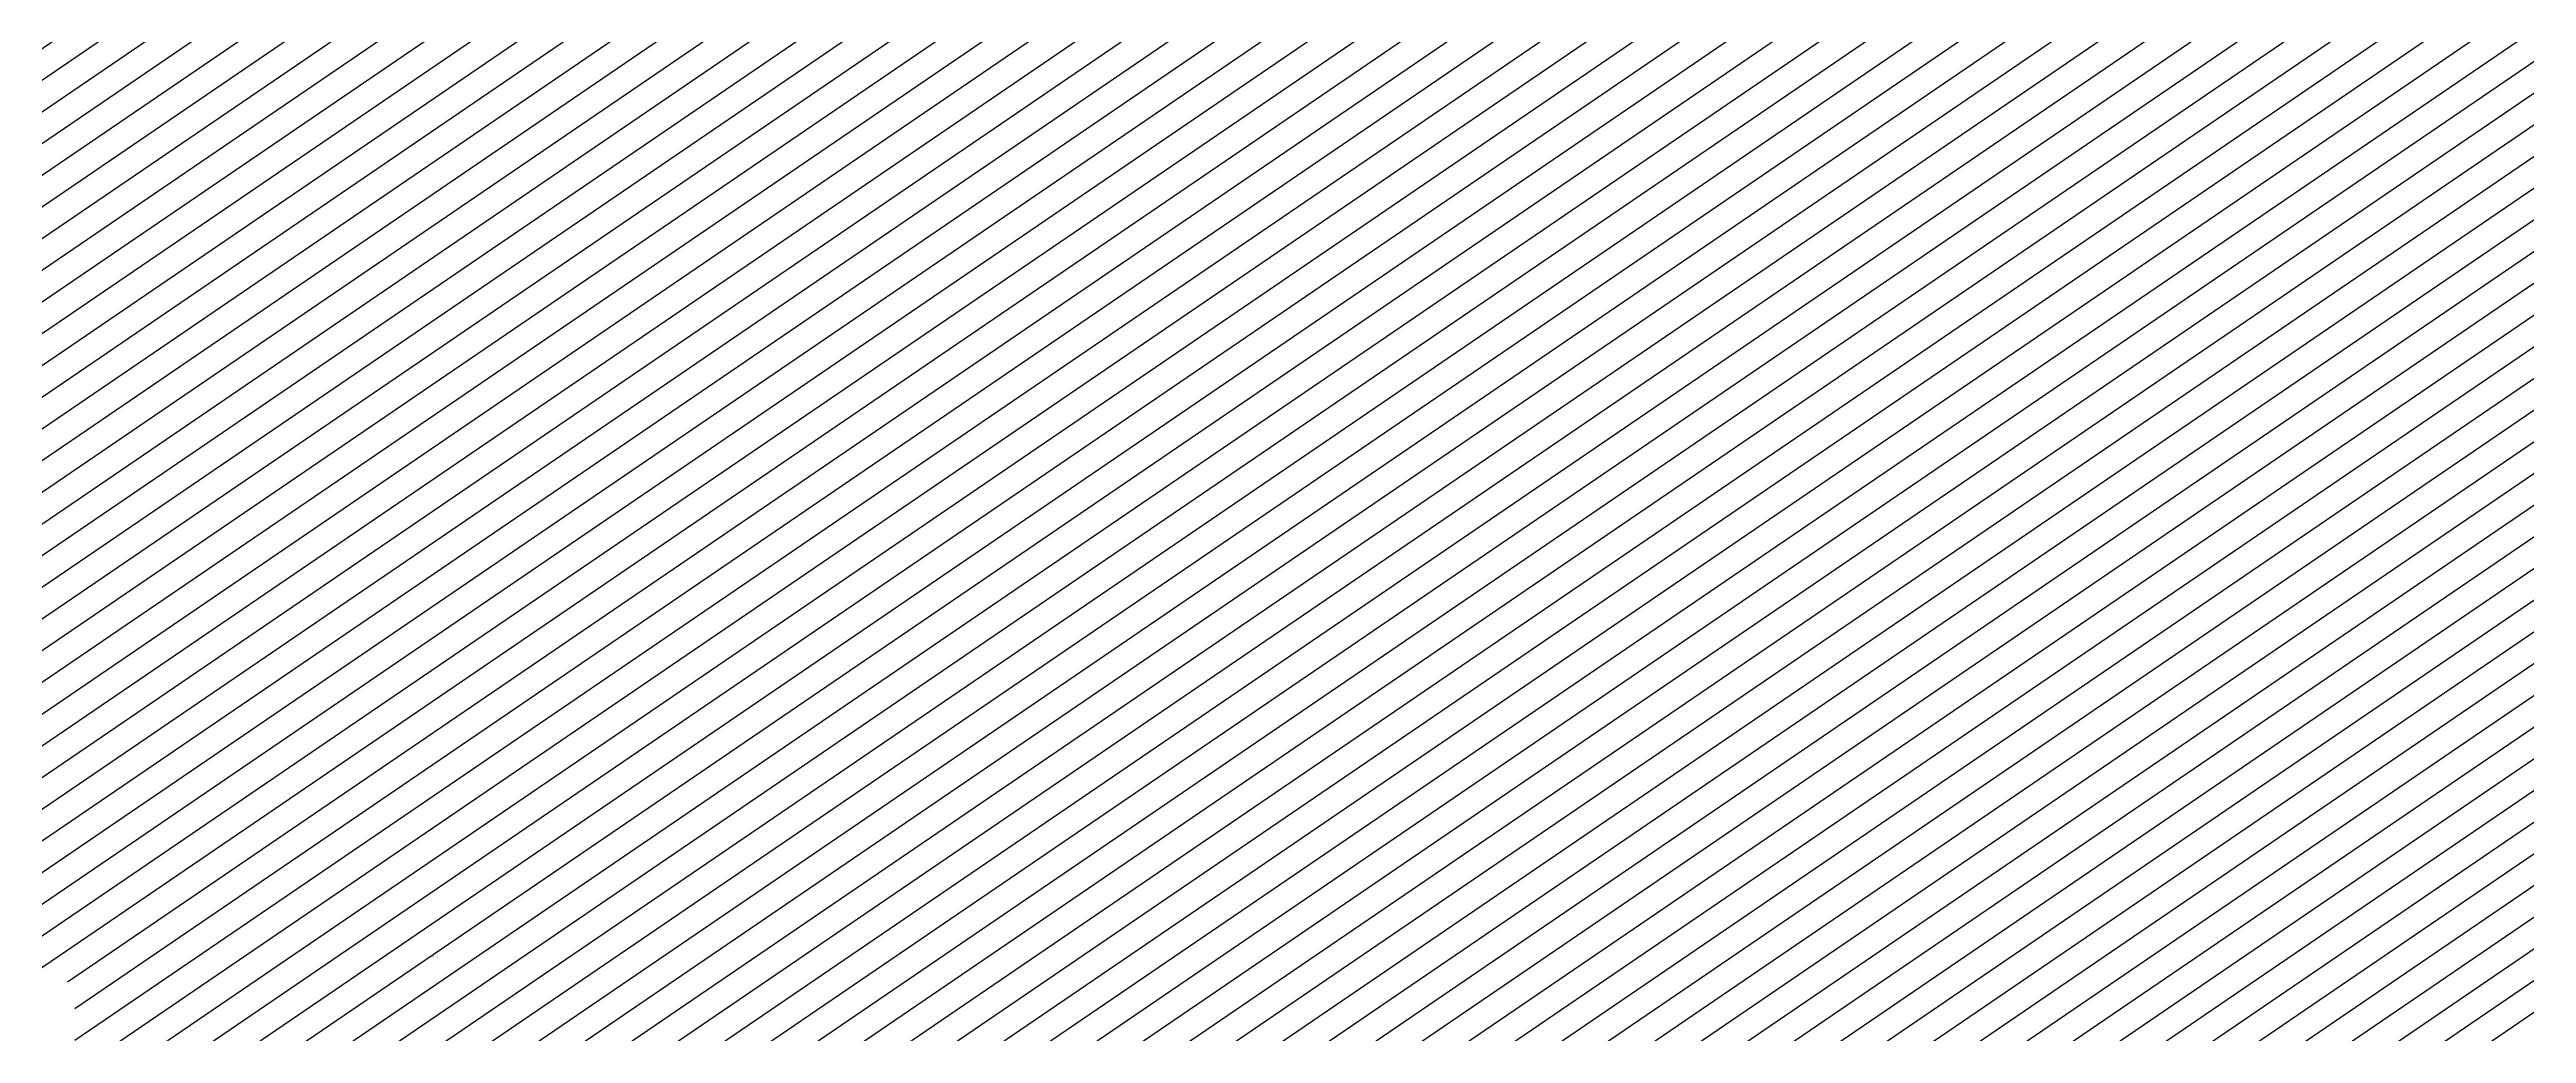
# Model space of a CAD drawing. Header units: millimetres. Extents: x 522027 to 600964, y -380282 to -298602.
# Drawn here: x 550214 to 567031, y -320741 to -314061 of the extents above; entities that cross this region are included whole.
import ezdxf

# ---------------------------------------------------------------- set-up
doc = ezdxf.new("R2010")
doc.units = ezdxf.units.MM
doc.layers.add('3-BAT C-Niveau -2', color=7, linetype='Continuous')
doc.layers.add('prlm-ELEC-CFO', color=1, linetype='Continuous', lineweight=25)
doc.styles.get("Standard").update_dxf_attribs({"font": 'arial.ttf'})

msp = doc.modelspace()

# ---------------------------------------------------------------- hatches: boundary and pattern name
at = {"layer": '3-BAT C-Niveau -2'}
h = msp.add_hatch(dxfattribs=at)
h.set_pattern_fill('H_FER', color=256, scale=9.999999999999998, angle=-10.72360141139323, style=0, pattern_type=2)
h.set_pattern_definition([(34.27639858860676, (1271368.978319504, -1040570.022897178), (-100.1334594417305, 146.9201278448944), [])])
h.paths.add_polyline_path([(536116.8951652776, -317044.7895434806), (541535.7919969251, -316081.2009112095), (542301.9021603158, -320390.2647987925), (550386.4492592867, -320390.2657395913), (550386.4491698081, -321159.1679276968), (553730.2252985835, -321159.1683168113), (553730.2251132671, -322751.6426569787), (558901.0940765105, -322751.6432587155), (558901.0937013412, -325977.7936141435), (566141.2478956273, -325977.7944566766), (566141.2468302362, -335133.0034474665), (571705.5611864105, -335119.9557708176), (571678.7373784184, -300573.6598533913), (523400.1102113547, -300573.6542352019), (523400.1012395388, -377670.8979638359), (569419.8456406724, -377645.493551353), (570919.8459491823, -374994.3828006266), (571779.8462669374, -372263.8314504023), (572139.8465625141, -369723.8314922955), (572259.8469139552, -366703.8315062621), (571699.8473305926, -363123.5295128832), (571099.8475214019, -361483.8313712715), (570265.5101148346, -360103.8312741797), (569209.8477891907, -359183.8311513332), (567799.8478472419, -358683.8309872514), (565261.2440942843, -358643.8306918344), (565261.2433945583, -364656.7712038169), (565261.2426925041, -369214.9043040173), (551604.0444178134, -369214.9027148345), (551604.044615183, -367518.8424970908), (543101.24380867, -367518.8415076197), (543101.248047499, -331095.5394628248), (537729.9155752948, -326062.0217251503)])

# ---------------------------------------------------------------- texts
at = {"layer": 'prlm-ELEC-CFO', "lineweight": 30}
for s, p in [('5.5KW 7G2.5 400V DEPUIS ARMOIRE DESENFUMAGE', (552852.8779790091, -320216.6041736298)), ('MOTEUR EXTRACTEUR DESENFUMAGE', (552852.8779790091, -320220.6202036435)), ('SS-2', (552852.8779790091, -320212.5881436162))]:
    msp.add_text(s, height=2.5, rotation=180, dxfattribs=at).set_placement(p)

doc.saveas('drawing.dxf')
